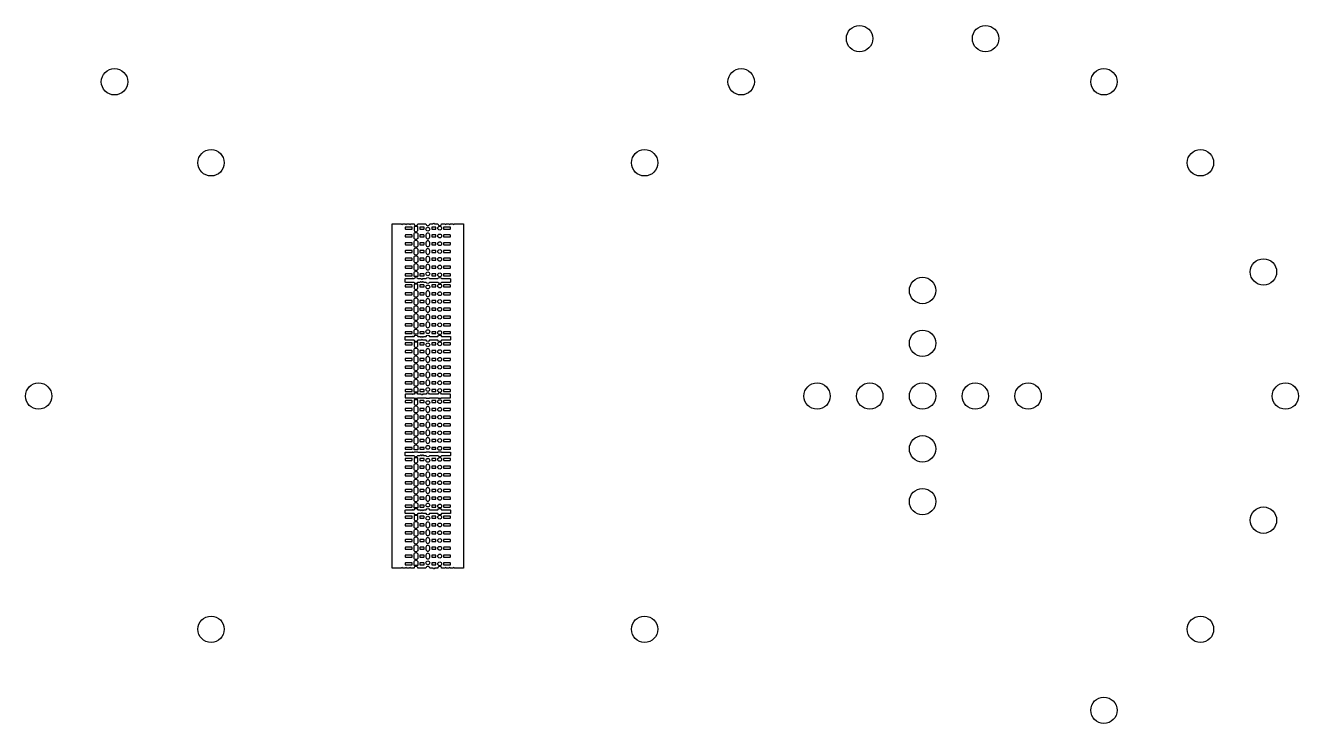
# Model space of a CAD drawing. Header units: millimetres. Extents: x -47.5 to 47.5, y -38.1 to 38.1.
# Drawn here: x 25.45 to 35.1, y 12.23 to 17.52 of the extents above; entities that cross this region are included whole.
import ezdxf

# ---------------------------------------------------------------- set-up
doc = ezdxf.new("R2010")
doc.units = ezdxf.units.MM
doc.header["$MEASUREMENT"] = 0
doc.layers.add('L1', color=7, linetype='Continuous')

msp = doc.modelspace()

# ---------------------------------------------------------------- linework, layer by layer
at = {"layer": 'L1'}
for points in [[(28.23, 16.018), (28.28, 16.018), (28.3, 16.018, 1), (28.31, 16.018), (28.33, 16.018, 1), (28.34, 16.018), (28.36, 16.018, 1), (28.37, 16.018), (28.396, 16.018, 1), (28.424, 16.018), (28.486, 16.018, 1), (28.514, 16.018), (28.54, 16.018, -1), (28.55, 16.018), (28.576, 16.018, 1), (28.604, 16.018), (28.63, 16.018, 1), (28.64, 16.018), (28.66, 16.018, 1), (28.67, 16.018), (28.69, 16.018, 1), (28.7, 16.018), (28.72, 16.018), (28.77, 16.018), (28.77, 13.408), (28.72, 13.408), (28.7, 13.408, 1), (28.69, 13.408), (28.67, 13.408, 1), (28.66, 13.408), (28.64, 13.408, 1), (28.63, 13.408), (28.6045, 13.408, 1), (28.5755, 13.408), (28.5508, 13.408, -1), (28.5408, 13.408), (28.5145, 13.408, 1), (28.4855, 13.408), (28.4245, 13.408, 1), (28.3955, 13.408), (28.37, 13.408, 1), (28.36, 13.408), (28.34, 13.408, 1), (28.33, 13.408), (28.31, 13.408, 1), (28.3, 13.408), (28.28, 13.408), (28.23, 13.408)], [(28.3791, 15.9928), (28.3311, 15.9928, 0.414214), (28.3291, 15.9908), (28.3291, 15.9798, 0.414214), (28.3311, 15.9778), (28.3791, 15.9778, 0.414214), (28.3811, 15.9798), (28.3811, 15.9908, 0.414214)], [(28.3791, 15.9338), (28.3311, 15.9338, 0.414214), (28.3291, 15.9318), (28.3291, 15.9208, 0.414214), (28.3311, 15.9188), (28.3791, 15.9188, 0.414214), (28.3811, 15.9208), (28.3811, 15.9318, 0.414214)], [(28.3955, 15.9728, 1), (28.4245, 15.9728), (28.4245, 15.9978), (28.3955, 15.9978)], [(28.3955, 15.9138), (28.3955, 15.9388, -1), (28.4245, 15.9388), (28.4245, 15.9138, -1)], [(28.4691, 15.9928), (28.4411, 15.9928, 0.414214), (28.4391, 15.9908), (28.4391, 15.9798, 0.414214), (28.4411, 15.9778), (28.4691, 15.9778, 0.414214), (28.4711, 15.9798), (28.4711, 15.9908, 0.414214)], [(28.4691, 15.9338), (28.4411, 15.9338, 0.414214), (28.4391, 15.9318), (28.4391, 15.9208, 0.414214), (28.4411, 15.9188), (28.4691, 15.9188, 0.414214), (28.4711, 15.9208), (28.4711, 15.9318, 0.414214)], [(28.5145, 15.9338, 1), (28.4855, 15.9338), (28.4855, 15.9188, 1), (28.5145, 15.9188)], [(28.5591, 15.9928), (28.5311, 15.9928, 0.414214), (28.5291, 15.9908), (28.5291, 15.9798, 0.414214), (28.5311, 15.9778), (28.5591, 15.9778, 0.414214), (28.5611, 15.9798), (28.5611, 15.9908, 0.414214)], [(28.5591, 15.9338), (28.5311, 15.9338, 0.414214), (28.5291, 15.9318), (28.5291, 15.9208, 0.414214), (28.5311, 15.9188), (28.5591, 15.9188, 0.414214), (28.5611, 15.9208), (28.5611, 15.9318, 0.414214)], [(28.6691, 15.9928), (28.6211, 15.9928, 0.414214), (28.6191, 15.9908), (28.6191, 15.9798, 0.414214), (28.6211, 15.9778), (28.6691, 15.9778, 0.414214), (28.6711, 15.9798), (28.6711, 15.9908, 0.414214)], [(28.6691, 15.9338), (28.6211, 15.9338, 0.414214), (28.6191, 15.9318), (28.6191, 15.9208, 0.414214), (28.6211, 15.9188), (28.6691, 15.9188, 0.414214), (28.6711, 15.9208), (28.6711, 15.9318, 0.414214)], [(28.3791, 15.8748), (28.3311, 15.8748, 0.414214), (28.3291, 15.8728), (28.3291, 15.8618, 0.414214), (28.3311, 15.8598), (28.3791, 15.8598, 0.414214), (28.3811, 15.8618), (28.3811, 15.8728, 0.414214)], [(28.3955, 15.8548), (28.3955, 15.8798, -1), (28.4245, 15.8798), (28.4245, 15.8548, -1)], [(28.3955, 15.7958), (28.3955, 15.8208, -1), (28.4245, 15.8208), (28.4245, 15.7958, -1)], [(28.4691, 15.8748), (28.4411, 15.8748, 0.414214), (28.4391, 15.8728), (28.4391, 15.8618, 0.414214), (28.4411, 15.8598), (28.4691, 15.8598, 0.414214), (28.4711, 15.8618), (28.4711, 15.8728, 0.414214)], [(28.5145, 15.8748, 1), (28.4855, 15.8748), (28.4855, 15.8598, 1), (28.5145, 15.8598)], [(28.5145, 15.8158, 1), (28.4855, 15.8158), (28.4855, 15.8008, 1), (28.5145, 15.8008)], [(28.5591, 15.8748), (28.5311, 15.8748, 0.414214), (28.5291, 15.8728), (28.5291, 15.8618, 0.414214), (28.5311, 15.8598), (28.5591, 15.8598, 0.414214), (28.5611, 15.8618), (28.5611, 15.8728, 0.414214)], [(28.6691, 15.8748), (28.6211, 15.8748, 0.414214), (28.6191, 15.8728), (28.6191, 15.8618, 0.414214), (28.6211, 15.8598), (28.6691, 15.8598, 0.414214), (28.6711, 15.8618), (28.6711, 15.8728, 0.414214)], [(28.3791, 15.8158), (28.3311, 15.8158, 0.414214), (28.3291, 15.8138), (28.3291, 15.8028, 0.414214), (28.3311, 15.8008), (28.3791, 15.8008, 0.414214), (28.3811, 15.8028), (28.3811, 15.8138, 0.414214)], [(28.3791, 15.7568), (28.3311, 15.7568, 0.414214), (28.3291, 15.7548), (28.3291, 15.7438, 0.414214), (28.3311, 15.7418), (28.3791, 15.7418, 0.414214), (28.3811, 15.7438), (28.3811, 15.7548, 0.414214)], [(28.3955, 15.7368), (28.3955, 15.7618, -1), (28.4245, 15.7618), (28.4245, 15.7368, -1)], [(28.4691, 15.8158), (28.4411, 15.8158, 0.414214), (28.4391, 15.8138), (28.4391, 15.8028, 0.414214), (28.4411, 15.8008), (28.4691, 15.8008, 0.414214), (28.4711, 15.8028), (28.4711, 15.8138, 0.414214)], [(28.4691, 15.7568), (28.4411, 15.7568, 0.414214), (28.4391, 15.7548), (28.4391, 15.7438, 0.414214), (28.4411, 15.7418), (28.4691, 15.7418, 0.414214), (28.4711, 15.7438), (28.4711, 15.7548, 0.414214)], [(28.5145, 15.7568, 1), (28.4855, 15.7568), (28.4855, 15.7418, 1), (28.5145, 15.7418)], [(28.5591, 15.8158), (28.5311, 15.8158, 0.414214), (28.5291, 15.8138), (28.5291, 15.8028, 0.414214), (28.5311, 15.8008), (28.5591, 15.8008, 0.414214), (28.5611, 15.8028), (28.5611, 15.8138, 0.414214)], [(28.5591, 15.7568), (28.5311, 15.7568, 0.414214), (28.5291, 15.7548), (28.5291, 15.7438, 0.414214), (28.5311, 15.7418), (28.5591, 15.7418, 0.414214), (28.5611, 15.7438), (28.5611, 15.7548, 0.414214)], [(28.6691, 15.8158), (28.6211, 15.8158, 0.414214), (28.6191, 15.8138), (28.6191, 15.8028, 0.414214), (28.6211, 15.8008), (28.6691, 15.8008, 0.414214), (28.6711, 15.8028), (28.6711, 15.8138, 0.414214)], [(28.6691, 15.7568), (28.6211, 15.7568, 0.414214), (28.6191, 15.7548), (28.6191, 15.7438, 0.414214), (28.6211, 15.7418), (28.6691, 15.7418, 0.414214), (28.6711, 15.7438), (28.6711, 15.7548, 0.414214)], [(28.3791, 15.6978), (28.3311, 15.6978, 0.414214), (28.3291, 15.6958), (28.3291, 15.6848, 0.414214), (28.3311, 15.6828), (28.3791, 15.6828, 0.414214), (28.3811, 15.6848), (28.3811, 15.6958, 0.414214)], [(28.3791, 15.6388), (28.3311, 15.6388, 0.414214), (28.3291, 15.6368), (28.3291, 15.6258, 0.414214), (28.3311, 15.6238), (28.3791, 15.6238, 0.414214), (28.3811, 15.6258), (28.3811, 15.6368, 0.414214)], [(28.3955, 15.6778), (28.3955, 15.7028, -1), (28.4245, 15.7028), (28.4245, 15.6778, -1)], [(28.3955, 15.6438, -1), (28.4245, 15.6438), (28.4245, 15.6188), (28.3955, 15.6188)], [(28.4691, 15.6978), (28.4411, 15.6978, 0.414214), (28.4391, 15.6958), (28.4391, 15.6848, 0.414214), (28.4411, 15.6828), (28.4691, 15.6828, 0.414214), (28.4711, 15.6848), (28.4711, 15.6958, 0.414214)], [(28.4691, 15.6388), (28.4411, 15.6388, 0.414214), (28.4391, 15.6368), (28.4391, 15.6258, 0.414214), (28.4411, 15.6238), (28.4691, 15.6238, 0.414214), (28.4711, 15.6258), (28.4711, 15.6368, 0.414214)], [(28.5145, 15.6978, 1), (28.4855, 15.6978), (28.4855, 15.6828, 1), (28.5145, 15.6828)], [(28.5591, 15.6978), (28.5311, 15.6978, 0.414214), (28.5291, 15.6958), (28.5291, 15.6848, 0.414214), (28.5311, 15.6828), (28.5591, 15.6828, 0.414214), (28.5611, 15.6848), (28.5611, 15.6958, 0.414214)], [(28.5591, 15.6388), (28.5311, 15.6388, 0.414214), (28.5291, 15.6368), (28.5291, 15.6258, 0.414214), (28.5311, 15.6238), (28.5591, 15.6238, 0.414214), (28.5611, 15.6258), (28.5611, 15.6368, 0.414214)], [(28.6691, 15.6978), (28.6211, 15.6978, 0.414214), (28.6191, 15.6958), (28.6191, 15.6848, 0.414214), (28.6211, 15.6828), (28.6691, 15.6828, 0.414214), (28.6711, 15.6848), (28.6711, 15.6958, 0.414214)], [(28.6691, 15.6388), (28.6211, 15.6388, 0.414214), (28.6191, 15.6368), (28.6191, 15.6258, 0.414214), (28.6211, 15.6238), (28.6691, 15.6238, 0.414214), (28.6711, 15.6258), (28.6711, 15.6368, 0.414214)], [(28.4229, 15.5747, -0.669523), (28.397, 15.5747), (28.3309, 15.5747, -0.414214), (28.3289, 15.5767), (28.3289, 15.6007, -0.414214), (28.3309, 15.6027), (28.3963, 15.6027, -0.71624), (28.4237, 15.6027), (28.4386, 15.6027), (28.45, 15.6027, 1), (28.46, 15.6027), (28.4863, 15.6027, -0.71624), (28.5137, 15.6027), (28.5763, 15.6027, -0.71624), (28.6037, 15.6027), (28.6688, 15.6027, -0.414214), (28.6708, 15.6007), (28.6708, 15.5767, -0.414214), (28.6688, 15.5747), (28.6029, 15.5747, -0.669565), (28.577, 15.5747), (28.5129, 15.5747, -0.669565), (28.487, 15.5747), (28.4669, 15.5747, 1), (28.4569, 15.5747), (28.4519, 15.5747, 1), (28.4419, 15.5747), (28.4229, 15.5747)], [(28.3791, 15.5548), (28.3311, 15.5548, 0.414214), (28.3291, 15.5528), (28.3291, 15.5418, 0.414214), (28.3311, 15.5398), (28.3791, 15.5398, 0.414214), (28.3811, 15.5418), (28.3811, 15.5528, 0.414214)], [(28.3955, 15.5348, 1), (28.4245, 15.5348), (28.4245, 15.5598), (28.3955, 15.5598)], [(28.4691, 15.5548), (28.4411, 15.5548, 0.414214), (28.4391, 15.5528), (28.4391, 15.5418, 0.414214), (28.4411, 15.5398), (28.4691, 15.5398, 0.414214), (28.4711, 15.5418), (28.4711, 15.5528, 0.414214)], [(28.5591, 15.5548), (28.5311, 15.5548, 0.414214), (28.5291, 15.5528), (28.5291, 15.5418, 0.414214), (28.5311, 15.5398), (28.5591, 15.5398, 0.414214), (28.5611, 15.5418), (28.5611, 15.5528, 0.414214)], [(28.6691, 15.5548), (28.6211, 15.5548, 0.414214), (28.6191, 15.5528), (28.6191, 15.5418, 0.414214), (28.6211, 15.5398), (28.6691, 15.5398, 0.414214), (28.6711, 15.5418), (28.6711, 15.5528, 0.414214)], [(28.3791, 15.4958), (28.3311, 15.4958, 0.414214), (28.3291, 15.4938), (28.3291, 15.4828, 0.414214), (28.3311, 15.4808), (28.3791, 15.4808, 0.414214), (28.3811, 15.4828), (28.3811, 15.4938, 0.414214)], [(28.3955, 15.4758), (28.3955, 15.5008, -1), (28.4245, 15.5008), (28.4245, 15.4758, -1)], [(28.3955, 15.4168), (28.3955, 15.4418, -1), (28.4245, 15.4418), (28.4245, 15.4168, -1)], [(28.4691, 15.4958), (28.4411, 15.4958, 0.414214), (28.4391, 15.4938), (28.4391, 15.4828, 0.414214), (28.4411, 15.4808), (28.4691, 15.4808, 0.414214), (28.4711, 15.4828), (28.4711, 15.4938, 0.414214)], [(28.5145, 15.4958, 1), (28.4855, 15.4958), (28.4855, 15.4808, 1), (28.5145, 15.4808)], [(28.5145, 15.4368, 1), (28.4855, 15.4368), (28.4855, 15.4218, 1), (28.5145, 15.4218)], [(28.5591, 15.4958), (28.5311, 15.4958, 0.414214), (28.5291, 15.4938), (28.5291, 15.4828, 0.414214), (28.5311, 15.4808), (28.5591, 15.4808, 0.414214), (28.5611, 15.4828), (28.5611, 15.4938, 0.414214)], [(28.6691, 15.4958), (28.6211, 15.4958, 0.414214), (28.6191, 15.4938), (28.6191, 15.4828, 0.414214), (28.6211, 15.4808), (28.6691, 15.4808, 0.414214), (28.6711, 15.4828), (28.6711, 15.4938, 0.414214)], [(28.3791, 15.4368), (28.3311, 15.4368, 0.414214), (28.3291, 15.4348), (28.3291, 15.4238, 0.414214), (28.3311, 15.4218), (28.3791, 15.4218, 0.414214), (28.3811, 15.4238), (28.3811, 15.4348, 0.414214)], [(28.3791, 15.3778), (28.3311, 15.3778, 0.414214), (28.3291, 15.3758), (28.3291, 15.3648, 0.414214), (28.3311, 15.3628), (28.3791, 15.3628, 0.414214), (28.3811, 15.3648), (28.3811, 15.3758, 0.414214)], [(28.3955, 15.3578), (28.3955, 15.3828, -1), (28.4245, 15.3828), (28.4245, 15.3578, -1)], [(28.4691, 15.4368), (28.4411, 15.4368, 0.414214), (28.4391, 15.4348), (28.4391, 15.4238, 0.414214), (28.4411, 15.4218), (28.4691, 15.4218, 0.414214), (28.4711, 15.4238), (28.4711, 15.4348, 0.414214)], [(28.4691, 15.3778), (28.4411, 15.3778, 0.414214), (28.4391, 15.3758), (28.4391, 15.3648, 0.414214), (28.4411, 15.3628), (28.4691, 15.3628, 0.414214), (28.4711, 15.3648), (28.4711, 15.3758, 0.414214)], [(28.5145, 15.3778, 1), (28.4855, 15.3778), (28.4855, 15.3628, 1), (28.5145, 15.3628)], [(28.5591, 15.4368), (28.5311, 15.4368, 0.414214), (28.5291, 15.4348), (28.5291, 15.4238, 0.414214), (28.5311, 15.4218), (28.5591, 15.4218, 0.414214), (28.5611, 15.4238), (28.5611, 15.4348, 0.414214)], [(28.5591, 15.3778), (28.5311, 15.3778, 0.414214), (28.5291, 15.3758), (28.5291, 15.3648, 0.414214), (28.5311, 15.3628), (28.5591, 15.3628, 0.414214), (28.5611, 15.3648), (28.5611, 15.3758, 0.414214)], [(28.6691, 15.4368), (28.6211, 15.4368, 0.414214), (28.6191, 15.4348), (28.6191, 15.4238, 0.414214), (28.6211, 15.4218), (28.6691, 15.4218, 0.414214), (28.6711, 15.4238), (28.6711, 15.4348, 0.414214)], [(28.6691, 15.3778), (28.6211, 15.3778, 0.414214), (28.6191, 15.3758), (28.6191, 15.3648, 0.414214), (28.6211, 15.3628), (28.6691, 15.3628, 0.414214), (28.6711, 15.3648), (28.6711, 15.3758, 0.414214)], [(28.3791, 15.3188), (28.3311, 15.3188, 0.414214), (28.3291, 15.3168), (28.3291, 15.3058, 0.414214), (28.3311, 15.3038), (28.3791, 15.3038, 0.414214), (28.3811, 15.3058), (28.3811, 15.3168, 0.414214)], [(28.3791, 15.2598), (28.3311, 15.2598, 0.414214), (28.3291, 15.2578), (28.3291, 15.2468, 0.414214), (28.3311, 15.2448), (28.3791, 15.2448, 0.414214), (28.3811, 15.2468), (28.3811, 15.2578, 0.414214)], [(28.3955, 15.2988), (28.3955, 15.3238, -1), (28.4245, 15.3238), (28.4245, 15.2988, -1)], [(28.3955, 15.2398), (28.3955, 15.2648, -1), (28.4245, 15.2648), (28.4245, 15.2398, -1)], [(28.4691, 15.3188), (28.4411, 15.3188, 0.414214), (28.4391, 15.3168), (28.4391, 15.3058, 0.414214), (28.4411, 15.3038), (28.4691, 15.3038, 0.414214), (28.4711, 15.3058), (28.4711, 15.3168, 0.414214)], [(28.4691, 15.2598), (28.4411, 15.2598, 0.414214), (28.4391, 15.2578), (28.4391, 15.2468, 0.414214), (28.4411, 15.2448), (28.4691, 15.2448, 0.414214), (28.4711, 15.2468), (28.4711, 15.2578, 0.414214)], [(28.5145, 15.3188, 1), (28.4855, 15.3188), (28.4855, 15.3038, 1), (28.5145, 15.3038)], [(28.5145, 15.2598, 1), (28.4855, 15.2598), (28.4855, 15.2448, 1), (28.5145, 15.2448)], [(28.5591, 15.3188), (28.5311, 15.3188, 0.414214), (28.5291, 15.3168), (28.5291, 15.3058, 0.414214), (28.5311, 15.3038), (28.5591, 15.3038, 0.414214), (28.5611, 15.3058), (28.5611, 15.3168, 0.414214)], [(28.5591, 15.2598), (28.5311, 15.2598, 0.414214), (28.5291, 15.2578), (28.5291, 15.2468, 0.414214), (28.5311, 15.2448), (28.5591, 15.2448, 0.414214), (28.5611, 15.2468), (28.5611, 15.2578, 0.414214)], [(28.6691, 15.3188), (28.6211, 15.3188, 0.414214), (28.6191, 15.3168), (28.6191, 15.3058, 0.414214), (28.6211, 15.3038), (28.6691, 15.3038, 0.414214), (28.6711, 15.3058), (28.6711, 15.3168, 0.414214)], [(28.6691, 15.2598), (28.6211, 15.2598, 0.414214), (28.6191, 15.2578), (28.6191, 15.2468, 0.414214), (28.6211, 15.2448), (28.6691, 15.2448, 0.414214), (28.6711, 15.2468), (28.6711, 15.2578, 0.414214)], [(28.4232, 15.1647), (28.4429, 15.1647, 1), (28.4529, 15.1647), (28.4579, 15.1647, 1), (28.4679, 15.1647), (28.4868, 15.1647, -0.707076), (28.5132, 15.1647), (28.5768, 15.1647, -0.707076), (28.6032, 15.1647), (28.669, 15.1647, -0.414214), (28.671, 15.1627), (28.671, 15.1387, -0.414214), (28.669, 15.1367), (28.6035, 15.1367, -0.679871), (28.5765, 15.1367), (28.5135, 15.1367, -0.679871), (28.4865, 15.1367), (28.46, 15.1367, 1), (28.45, 15.1367), (28.4235, 15.1367, -0.679871), (28.3965, 15.1367), (28.331, 15.1367, -0.414214), (28.329, 15.1387), (28.329, 15.1627, -0.414214), (28.331, 15.1647), (28.3968, 15.1647, -0.707076)], [(28.3791, 15.2008), (28.3311, 15.2008, 0.414214), (28.3291, 15.1988), (28.3291, 15.1878, 0.414214), (28.3311, 15.1858), (28.3791, 15.1858, 0.414214), (28.3811, 15.1878), (28.3811, 15.1988, 0.414214)], [(28.3955, 15.2058, -1), (28.4245, 15.2058), (28.4245, 15.1808), (28.3955, 15.1808)], [(28.4691, 15.2008), (28.4411, 15.2008, 0.414214), (28.4391, 15.1988), (28.4391, 15.1878, 0.414214), (28.4411, 15.1858), (28.4691, 15.1858, 0.414214), (28.4711, 15.1878), (28.4711, 15.1988, 0.414214)], [(28.5591, 15.2008), (28.5311, 15.2008, 0.414214), (28.5291, 15.1988), (28.5291, 15.1878, 0.414214), (28.5311, 15.1858), (28.5591, 15.1858, 0.414214), (28.5611, 15.1878), (28.5611, 15.1988, 0.414214)], [(28.6691, 15.2008), (28.6211, 15.2008, 0.414214), (28.6191, 15.1988), (28.6191, 15.1878, 0.414214), (28.6211, 15.1858), (28.6691, 15.1858, 0.414214), (28.6711, 15.1878), (28.6711, 15.1988, 0.414214)], [(28.3791, 15.1163), (28.3311, 15.1163, 0.414214), (28.3291, 15.1143), (28.3291, 15.1033, 0.414214), (28.3311, 15.1013), (28.3791, 15.1013, 0.414214), (28.3811, 15.1033), (28.3811, 15.1143, 0.414214)], [(28.3791, 15.0573), (28.3311, 15.0573, 0.414214), (28.3291, 15.0553), (28.3291, 15.0443, 0.414214), (28.3311, 15.0423), (28.3791, 15.0423, 0.414214), (28.3811, 15.0443), (28.3811, 15.0553, 0.414214)], [(28.3955, 15.0963, 1), (28.4245, 15.0963), (28.4245, 15.1213), (28.3955, 15.1213)], [(28.3955, 15.0373), (28.3955, 15.0623, -1), (28.4245, 15.0623), (28.4245, 15.0373, -1)], [(28.4691, 15.1163), (28.4411, 15.1163, 0.414214), (28.4391, 15.1143), (28.4391, 15.1033, 0.414214), (28.4411, 15.1013), (28.4691, 15.1013, 0.414214), (28.4711, 15.1033), (28.4711, 15.1143, 0.414214)], [(28.4691, 15.0573), (28.4411, 15.0573, 0.414214), (28.4391, 15.0553), (28.4391, 15.0443, 0.414214), (28.4411, 15.0423), (28.4691, 15.0423, 0.414214), (28.4711, 15.0443), (28.4711, 15.0553, 0.414214)], [(28.5145, 15.0573, 1), (28.4855, 15.0573), (28.4855, 15.0423, 1), (28.5145, 15.0423)], [(28.5591, 15.1163), (28.5311, 15.1163, 0.414214), (28.5291, 15.1143), (28.5291, 15.1033, 0.414214), (28.5311, 15.1013), (28.5591, 15.1013, 0.414214), (28.5611, 15.1033), (28.5611, 15.1143, 0.414214)], [(28.5591, 15.0573), (28.5311, 15.0573, 0.414214), (28.5291, 15.0553), (28.5291, 15.0443, 0.414214), (28.5311, 15.0423), (28.5591, 15.0423, 0.414214), (28.5611, 15.0443), (28.5611, 15.0553, 0.414214)], [(28.6691, 15.1163), (28.6211, 15.1163, 0.414214), (28.6191, 15.1143), (28.6191, 15.1033, 0.414214), (28.6211, 15.1013), (28.6691, 15.1013, 0.414214), (28.6711, 15.1033), (28.6711, 15.1143, 0.414214)], [(28.6691, 15.0573), (28.6211, 15.0573, 0.414214), (28.6191, 15.0553), (28.6191, 15.0443, 0.414214), (28.6211, 15.0423), (28.6691, 15.0423, 0.414214), (28.6711, 15.0443), (28.6711, 15.0553, 0.414214)], [(28.3791, 14.9983), (28.3311, 14.9983, 0.414214), (28.3291, 14.9963), (28.3291, 14.9853, 0.414214), (28.3311, 14.9833), (28.3791, 14.9833, 0.414214), (28.3811, 14.9853), (28.3811, 14.9963, 0.414214)], [(28.3955, 14.9783), (28.3955, 15.0033, -1), (28.4245, 15.0033), (28.4245, 14.9783, -1)], [(28.3955, 14.9193), (28.3955, 14.9443, -1), (28.4245, 14.9443), (28.4245, 14.9193, -1)], [(28.4691, 14.9983), (28.4411, 14.9983, 0.414214), (28.4391, 14.9963), (28.4391, 14.9853, 0.414214), (28.4411, 14.9833), (28.4691, 14.9833, 0.414214), (28.4711, 14.9853), (28.4711, 14.9963, 0.414214)], [(28.5145, 14.9983, 1), (28.4855, 14.9983), (28.4855, 14.9833, 1), (28.5145, 14.9833)], [(28.5591, 14.9983), (28.5311, 14.9983, 0.414214), (28.5291, 14.9963), (28.5291, 14.9853, 0.414214), (28.5311, 14.9833), (28.5591, 14.9833, 0.414214), (28.5611, 14.9853), (28.5611, 14.9963, 0.414214)], [(28.6691, 14.9983), (28.6211, 14.9983, 0.414214), (28.6191, 14.9963), (28.6191, 14.9853, 0.414214), (28.6211, 14.9833), (28.6691, 14.9833, 0.414214), (28.6711, 14.9853), (28.6711, 14.9963, 0.414214)], [(28.3791, 14.9393), (28.3311, 14.9393, 0.414214), (28.3291, 14.9373), (28.3291, 14.9263, 0.414214), (28.3311, 14.9243), (28.3791, 14.9243, 0.414214), (28.3811, 14.9263), (28.3811, 14.9373, 0.414214)], [(28.3791, 14.8803), (28.3311, 14.8803, 0.414214), (28.3291, 14.8783), (28.3291, 14.8673, 0.414214), (28.3311, 14.8653), (28.3791, 14.8653, 0.414214), (28.3811, 14.8673), (28.3811, 14.8783, 0.414214)], [(28.3955, 14.8603), (28.3955, 14.8853, -1), (28.4245, 14.8853), (28.4245, 14.8603, -1)], [(28.4691, 14.9393), (28.4411, 14.9393, 0.414214), (28.4391, 14.9373), (28.4391, 14.9263, 0.414214), (28.4411, 14.9243), (28.4691, 14.9243, 0.414214), (28.4711, 14.9263), (28.4711, 14.9373, 0.414214)], [(28.4691, 14.8803), (28.4411, 14.8803, 0.414214), (28.4391, 14.8783), (28.4391, 14.8673, 0.414214), (28.4411, 14.8653), (28.4691, 14.8653, 0.414214), (28.4711, 14.8673), (28.4711, 14.8783, 0.414214)], [(28.5145, 14.9393, 1), (28.4855, 14.9393), (28.4855, 14.9243, 1), (28.5145, 14.9243)], [(28.5145, 14.8803, 1), (28.4855, 14.8803), (28.4855, 14.8653, 1), (28.5145, 14.8653)], [(28.5591, 14.9393), (28.5311, 14.9393, 0.414214), (28.5291, 14.9373), (28.5291, 14.9263, 0.414214), (28.5311, 14.9243), (28.5591, 14.9243, 0.414214), (28.5611, 14.9263), (28.5611, 14.9373, 0.414214)], [(28.5591, 14.8803), (28.5311, 14.8803, 0.414214), (28.5291, 14.8783), (28.5291, 14.8673, 0.414214), (28.5311, 14.8653), (28.5591, 14.8653, 0.414214), (28.5611, 14.8673), (28.5611, 14.8783, 0.414214)], [(28.6691, 14.9393), (28.6211, 14.9393, 0.414214), (28.6191, 14.9373), (28.6191, 14.9263, 0.414214), (28.6211, 14.9243), (28.6691, 14.9243, 0.414214), (28.6711, 14.9263), (28.6711, 14.9373, 0.414214)], [(28.6691, 14.8803), (28.6211, 14.8803, 0.414214), (28.6191, 14.8783), (28.6191, 14.8673, 0.414214), (28.6211, 14.8653), (28.6691, 14.8653, 0.414214), (28.6711, 14.8673), (28.6711, 14.8783, 0.414214)], [(28.3791, 14.8213), (28.3311, 14.8213, 0.414214), (28.3291, 14.8193), (28.3291, 14.8083, 0.414214), (28.3311, 14.8063), (28.3791, 14.8063, 0.414214), (28.3811, 14.8083), (28.3811, 14.8193, 0.414214)], [(28.3955, 14.8013), (28.3955, 14.8263, -1), (28.4245, 14.8263), (28.4245, 14.8013, -1)], [(28.3955, 14.7673, -1), (28.4245, 14.7673), (28.4245, 14.7423), (28.3955, 14.7423)], [(28.4691, 14.8213), (28.4411, 14.8213, 0.414214), (28.4391, 14.8193), (28.4391, 14.8083, 0.414214), (28.4411, 14.8063), (28.4691, 14.8063, 0.414214), (28.4711, 14.8083), (28.4711, 14.8193, 0.414214)], [(28.5145, 14.8213, 1), (28.4855, 14.8213), (28.4855, 14.8063, 1), (28.5145, 14.8063)], [(28.5591, 14.8213), (28.5311, 14.8213, 0.414214), (28.5291, 14.8193), (28.5291, 14.8083, 0.414214), (28.5311, 14.8063), (28.5591, 14.8063, 0.414214), (28.5611, 14.8083), (28.5611, 14.8193, 0.414214)], [(28.6691, 14.8213), (28.6211, 14.8213, 0.414214), (28.6191, 14.8193), (28.6191, 14.8083, 0.414214), (28.6211, 14.8063), (28.6691, 14.8063, 0.414214), (28.6711, 14.8083), (28.6711, 14.8193, 0.414214)], [(28.3791, 14.7623), (28.3311, 14.7623, 0.414214), (28.3291, 14.7603), (28.3291, 14.7493, 0.414214), (28.3311, 14.7473), (28.3791, 14.7473, 0.414214), (28.3811, 14.7493), (28.3811, 14.7603, 0.414214)], [(28.6709, 14.7247, 0.414214), (28.6689, 14.7267), (28.6037, 14.7267, 0.71624), (28.5763, 14.7267), (28.5137, 14.7267, 0.71624), (28.4863, 14.7267), (28.46, 14.7267, -1), (28.45, 14.7267), (28.4237, 14.7267, 0.71624), (28.3963, 14.7267), (28.3311, 14.7267, 0.414214), (28.3291, 14.7247), (28.3291, 14.7007, 0.414214), (28.3311, 14.6987), (28.397, 14.6987, 0.052351), (28.3984, 14.6961), (28.4215, 14.6961, 0.052351), (28.4229, 14.6987), (28.487, 14.6987, 0.052351), (28.4884, 14.6961), (28.5115, 14.6961, 0.052351), (28.5129, 14.6987), (28.577, 14.6987, 0.052351), (28.5784, 14.6961), (28.6015, 14.6961, 0.052351), (28.6029, 14.6987), (28.6689, 14.6987, 0.414214), (28.6709, 14.7007)], [(28.3791, 14.6783), (28.3311, 14.6783, 0.414214), (28.3291, 14.6763), (28.3291, 14.6653, 0.414214), (28.3311, 14.6633), (28.3791, 14.6633, 0.414214), (28.3811, 14.6653), (28.3811, 14.6763, 0.414214)], [(28.3955, 14.6583, 1), (28.4245, 14.6583), (28.4245, 14.6833), (28.3955, 14.6833)], [(28.4691, 14.7623), (28.4411, 14.7623, 0.414214), (28.4391, 14.7603), (28.4391, 14.7493, 0.414214), (28.4411, 14.7473), (28.4691, 14.7473, 0.414214), (28.4711, 14.7493), (28.4711, 14.7603, 0.414214)], [(28.4691, 14.6783), (28.4411, 14.6783, 0.414214), (28.4391, 14.6763), (28.4391, 14.6653, 0.414214), (28.4411, 14.6633), (28.4691, 14.6633, 0.414214), (28.4711, 14.6653), (28.4711, 14.6763, 0.414214)], [(28.5591, 14.7623), (28.5311, 14.7623, 0.414214), (28.5291, 14.7603), (28.5291, 14.7493, 0.414214), (28.5311, 14.7473), (28.5591, 14.7473, 0.414214), (28.5611, 14.7493), (28.5611, 14.7603, 0.414214)], [(28.5591, 14.6783), (28.5311, 14.6783, 0.414214), (28.5291, 14.6763), (28.5291, 14.6653, 0.414214), (28.5311, 14.6633), (28.5591, 14.6633, 0.414214), (28.5611, 14.6653), (28.5611, 14.6763, 0.414214)], [(28.6691, 14.7623), (28.6211, 14.7623, 0.414214), (28.6191, 14.7603), (28.6191, 14.7493, 0.414214), (28.6211, 14.7473), (28.6691, 14.7473, 0.414214), (28.6711, 14.7493), (28.6711, 14.7603, 0.414214)], [(28.6691, 14.6783), (28.6211, 14.6783, 0.414214), (28.6191, 14.6763), (28.6191, 14.6653, 0.414214), (28.6211, 14.6633), (28.6691, 14.6633, 0.414214), (28.6711, 14.6653), (28.6711, 14.6763, 0.414214)], [(28.3791, 14.6193), (28.3311, 14.6193, 0.414214), (28.3291, 14.6173), (28.3291, 14.6063, 0.414214), (28.3311, 14.6043), (28.3791, 14.6043, 0.414214), (28.3811, 14.6063), (28.3811, 14.6173, 0.414214)], [(28.3955, 14.5993), (28.3955, 14.6243, -1), (28.4245, 14.6243), (28.4245, 14.5993, -1)], [(28.3955, 14.5403), (28.3955, 14.5653, -1), (28.4245, 14.5653), (28.4245, 14.5403, -1)], [(28.4691, 14.6193), (28.4411, 14.6193, 0.414214), (28.4391, 14.6173), (28.4391, 14.6063, 0.414214), (28.4411, 14.6043), (28.4691, 14.6043, 0.414214), (28.4711, 14.6063), (28.4711, 14.6173, 0.414214)], [(28.5145, 14.6193, 1), (28.4855, 14.6193), (28.4855, 14.6043, 1), (28.5145, 14.6043)], [(28.5145, 14.5603, 1), (28.4855, 14.5603), (28.4855, 14.5453, 1), (28.5145, 14.5453)], [(28.5591, 14.6193), (28.5311, 14.6193, 0.414214), (28.5291, 14.6173), (28.5291, 14.6063, 0.414214), (28.5311, 14.6043), (28.5591, 14.6043, 0.414214), (28.5611, 14.6063), (28.5611, 14.6173, 0.414214)], [(28.6691, 14.6193), (28.6211, 14.6193, 0.414214), (28.6191, 14.6173), (28.6191, 14.6063, 0.414214), (28.6211, 14.6043), (28.6691, 14.6043, 0.414214), (28.6711, 14.6063), (28.6711, 14.6173, 0.414214)], [(28.3791, 14.5603), (28.3311, 14.5603, 0.414214), (28.3291, 14.5583), (28.3291, 14.5473, 0.414214), (28.3311, 14.5453), (28.3791, 14.5453, 0.414214), (28.3811, 14.5473), (28.3811, 14.5583, 0.414214)], [(28.3791, 14.5013), (28.3311, 14.5013, 0.414214), (28.3291, 14.4993), (28.3291, 14.4883, 0.414214), (28.3311, 14.4863), (28.3791, 14.4863, 0.414214), (28.3811, 14.4883), (28.3811, 14.4993, 0.414214)], [(28.3955, 14.4813), (28.3955, 14.5063, -1), (28.4245, 14.5063), (28.4245, 14.4813, -1)], [(28.4691, 14.5603), (28.4411, 14.5603, 0.414214), (28.4391, 14.5583), (28.4391, 14.5473, 0.414214), (28.4411, 14.5453), (28.4691, 14.5453, 0.414214), (28.4711, 14.5473), (28.4711, 14.5583, 0.414214)], [(28.4691, 14.5013), (28.4411, 14.5013, 0.414214), (28.4391, 14.4993), (28.4391, 14.4883, 0.414214), (28.4411, 14.4863), (28.4691, 14.4863, 0.414214), (28.4711, 14.4883), (28.4711, 14.4993, 0.414214)], [(28.5145, 14.5013, 1), (28.4855, 14.5013), (28.4855, 14.4863, 1), (28.5145, 14.4863)], [(28.5591, 14.5603), (28.5311, 14.5603, 0.414214), (28.5291, 14.5583), (28.5291, 14.5473, 0.414214), (28.5311, 14.5453), (28.5591, 14.5453, 0.414214), (28.5611, 14.5473), (28.5611, 14.5583, 0.414214)], [(28.5591, 14.5013), (28.5311, 14.5013, 0.414214), (28.5291, 14.4993), (28.5291, 14.4883, 0.414214), (28.5311, 14.4863), (28.5591, 14.4863, 0.414214), (28.5611, 14.4883), (28.5611, 14.4993, 0.414214)], [(28.6691, 14.5603), (28.6211, 14.5603, 0.414214), (28.6191, 14.5583), (28.6191, 14.5473, 0.414214), (28.6211, 14.5453), (28.6691, 14.5453, 0.414214), (28.6711, 14.5473), (28.6711, 14.5583, 0.414214)], [(28.6691, 14.5013), (28.6211, 14.5013, 0.414214), (28.6191, 14.4993), (28.6191, 14.4883, 0.414214), (28.6211, 14.4863), (28.6691, 14.4863, 0.414214), (28.6711, 14.4883), (28.6711, 14.4993, 0.414214)], [(28.3791, 14.4423), (28.3311, 14.4423, 0.414214), (28.3291, 14.4403), (28.3291, 14.4293, 0.414214), (28.3311, 14.4273), (28.3791, 14.4273, 0.414214), (28.3811, 14.4293), (28.3811, 14.4403, 0.414214)], [(28.3791, 14.3833), (28.3311, 14.3833, 0.414214), (28.3291, 14.3813), (28.3291, 14.3703, 0.414214), (28.3311, 14.3683), (28.3791, 14.3683, 0.414214), (28.3811, 14.3703), (28.3811, 14.3813, 0.414214)], [(28.3955, 14.4223), (28.3955, 14.4473, -1), (28.4245, 14.4473), (28.4245, 14.4223, -1)], [(28.3955, 14.3633), (28.3955, 14.3883, -1), (28.4245, 14.3883), (28.4245, 14.3633, -1)], [(28.4691, 14.4423), (28.4411, 14.4423, 0.414214), (28.4391, 14.4403), (28.4391, 14.4293, 0.414214), (28.4411, 14.4273), (28.4691, 14.4273, 0.414214), (28.4711, 14.4293), (28.4711, 14.4403, 0.414214)], [(28.4691, 14.3833), (28.4411, 14.3833, 0.414214), (28.4391, 14.3813), (28.4391, 14.3703, 0.414214), (28.4411, 14.3683), (28.4691, 14.3683, 0.414214), (28.4711, 14.3703), (28.4711, 14.3813, 0.414214)], [(28.5145, 14.4423, 1), (28.4855, 14.4423), (28.4855, 14.4273, 1), (28.5145, 14.4273)], [(28.5145, 14.3833, 1), (28.4855, 14.3833), (28.4855, 14.3683, 1), (28.5145, 14.3683)], [(28.5591, 14.4423), (28.5311, 14.4423, 0.414214), (28.5291, 14.4403), (28.5291, 14.4293, 0.414214), (28.5311, 14.4273), (28.5591, 14.4273, 0.414214), (28.5611, 14.4293), (28.5611, 14.4403, 0.414214)], [(28.5591, 14.3833), (28.5311, 14.3833, 0.414214), (28.5291, 14.3813), (28.5291, 14.3703, 0.414214), (28.5311, 14.3683), (28.5591, 14.3683, 0.414214), (28.5611, 14.3703), (28.5611, 14.3813, 0.414214)], [(28.6691, 14.4423), (28.6211, 14.4423, 0.414214), (28.6191, 14.4403), (28.6191, 14.4293, 0.414214), (28.6211, 14.4273), (28.6691, 14.4273, 0.414214), (28.6711, 14.4293), (28.6711, 14.4403, 0.414214)], [(28.6691, 14.3833), (28.6211, 14.3833, 0.414214), (28.6191, 14.3813), (28.6191, 14.3703, 0.414214), (28.6211, 14.3683), (28.6691, 14.3683, 0.414214), (28.6711, 14.3703), (28.6711, 14.3813, 0.414214)], [(28.3309, 14.2607, -0.414214), (28.3289, 14.2627), (28.3289, 14.2867, -0.414214), (28.3309, 14.2887), (28.3968, 14.2887, -0.047931), (28.3979, 14.2911), (28.4221, 14.2911, -0.047931), (28.4232, 14.2887), (28.4868, 14.2887, -0.047931), (28.4879, 14.2911), (28.5121, 14.2911, -0.047931), (28.5132, 14.2887), (28.5768, 14.2887, -0.047931), (28.5779, 14.2911), (28.6021, 14.2911, -0.047931), (28.6032, 14.2887), (28.6691, 14.2887, -0.414214), (28.6711, 14.2867), (28.6711, 14.2627, -0.414214), (28.6691, 14.2607), (28.6029, 14.2607, -0.669565), (28.577, 14.2607), (28.5129, 14.2607, -0.669565), (28.487, 14.2607), (28.4676, 14.2607, 1), (28.4576, 14.2607), (28.4526, 14.2607, 1), (28.4426, 14.2607), (28.4229, 14.2607, -0.669565), (28.397, 14.2607)], [(28.3791, 14.3243), (28.3311, 14.3243, 0.414214), (28.3291, 14.3223), (28.3291, 14.3113, 0.414214), (28.3311, 14.3093), (28.3791, 14.3093, 0.414214), (28.3811, 14.3113), (28.3811, 14.3223, 0.414214)], [(28.3955, 14.3293, -1), (28.4245, 14.3293), (28.4245, 14.3043), (28.3955, 14.3043)], [(28.4691, 14.3243), (28.4411, 14.3243, 0.414214), (28.4391, 14.3223), (28.4391, 14.3113, 0.414214), (28.4411, 14.3093), (28.4691, 14.3093, 0.414214), (28.4711, 14.3113), (28.4711, 14.3223, 0.414214)], [(28.5591, 14.3243), (28.5311, 14.3243, 0.414214), (28.5291, 14.3223), (28.5291, 14.3113, 0.414214), (28.5311, 14.3093), (28.5591, 14.3093, 0.414214), (28.5611, 14.3113), (28.5611, 14.3223, 0.414214)], [(28.6691, 14.3243), (28.6211, 14.3243, 0.414214), (28.6191, 14.3223), (28.6191, 14.3113, 0.414214), (28.6211, 14.3093), (28.6691, 14.3093, 0.414214), (28.6711, 14.3113), (28.6711, 14.3223, 0.414214)], [(28.3791, 14.2408), (28.3311, 14.2408, 0.414214), (28.3291, 14.2388), (28.3291, 14.2278, 0.414214), (28.3311, 14.2258), (28.3791, 14.2258, 0.414214), (28.3811, 14.2278), (28.3811, 14.2388, 0.414214)], [(28.3955, 14.2208, 1), (28.4245, 14.2208), (28.4245, 14.2458), (28.3955, 14.2458)], [(28.3955, 14.1618), (28.3955, 14.1868, -1), (28.4245, 14.1868), (28.4245, 14.1618, -1)], [(28.4691, 14.2408), (28.4411, 14.2408, 0.414214), (28.4391, 14.2388), (28.4391, 14.2278, 0.414214), (28.4411, 14.2258), (28.4691, 14.2258, 0.414214), (28.4711, 14.2278), (28.4711, 14.2388, 0.414214)], [(28.5145, 14.1818, 1), (28.4855, 14.1818), (28.4855, 14.1668, 1), (28.5145, 14.1668)], [(28.5591, 14.2408), (28.5311, 14.2408, 0.414214), (28.5291, 14.2388), (28.5291, 14.2278, 0.414214), (28.5311, 14.2258), (28.5591, 14.2258, 0.414214), (28.5611, 14.2278), (28.5611, 14.2388, 0.414214)], [(28.6691, 14.2408), (28.6211, 14.2408, 0.414214), (28.6191, 14.2388), (28.6191, 14.2278, 0.414214), (28.6211, 14.2258), (28.6691, 14.2258, 0.414214), (28.6711, 14.2278), (28.6711, 14.2388, 0.414214)], [(28.3791, 14.1818), (28.3311, 14.1818, 0.414214), (28.3291, 14.1798), (28.3291, 14.1688, 0.414214), (28.3311, 14.1668), (28.3791, 14.1668, 0.414214), (28.3811, 14.1688), (28.3811, 14.1798, 0.414214)], [(28.3791, 14.1228), (28.3311, 14.1228, 0.414214), (28.3291, 14.1208), (28.3291, 14.1098, 0.414214), (28.3311, 14.1078), (28.3791, 14.1078, 0.414214), (28.3811, 14.1098), (28.3811, 14.1208, 0.414214)], [(28.3955, 14.1028), (28.3955, 14.1278, -1), (28.4245, 14.1278), (28.4245, 14.1028, -1)], [(28.4691, 14.1818), (28.4411, 14.1818, 0.414214), (28.4391, 14.1798), (28.4391, 14.1688, 0.414214), (28.4411, 14.1668), (28.4691, 14.1668, 0.414214), (28.4711, 14.1688), (28.4711, 14.1798, 0.414214)], [(28.4691, 14.1228), (28.4411, 14.1228, 0.414214), (28.4391, 14.1208), (28.4391, 14.1098, 0.414214), (28.4411, 14.1078), (28.4691, 14.1078, 0.414214), (28.4711, 14.1098), (28.4711, 14.1208, 0.414214)], [(28.5145, 14.1228, 1), (28.4855, 14.1228), (28.4855, 14.1078, 1), (28.5145, 14.1078)], [(28.5591, 14.1818), (28.5311, 14.1818, 0.414214), (28.5291, 14.1798), (28.5291, 14.1688, 0.414214), (28.5311, 14.1668), (28.5591, 14.1668, 0.414214), (28.5611, 14.1688), (28.5611, 14.1798, 0.414214)], [(28.5591, 14.1228), (28.5311, 14.1228, 0.414214), (28.5291, 14.1208), (28.5291, 14.1098, 0.414214), (28.5311, 14.1078), (28.5591, 14.1078, 0.414214), (28.5611, 14.1098), (28.5611, 14.1208, 0.414214)], [(28.6691, 14.1818), (28.6211, 14.1818, 0.414214), (28.6191, 14.1798), (28.6191, 14.1688, 0.414214), (28.6211, 14.1668), (28.6691, 14.1668, 0.414214), (28.6711, 14.1688), (28.6711, 14.1798, 0.414214)], [(28.6691, 14.1228), (28.6211, 14.1228, 0.414214), (28.6191, 14.1208), (28.6191, 14.1098, 0.414214), (28.6211, 14.1078), (28.6691, 14.1078, 0.414214), (28.6711, 14.1098), (28.6711, 14.1208, 0.414214)], [(28.3791, 14.0638), (28.3311, 14.0638, 0.414214), (28.3291, 14.0618), (28.3291, 14.0508, 0.414214), (28.3311, 14.0488), (28.3791, 14.0488, 0.414214), (28.3811, 14.0508), (28.3811, 14.0618, 0.414214)], [(28.3791, 14.0048), (28.3311, 14.0048, 0.414214), (28.3291, 14.0028), (28.3291, 13.9918, 0.414214), (28.3311, 13.9898), (28.3791, 13.9898, 0.414214), (28.3811, 13.9918), (28.3811, 14.0028, 0.414214)], [(28.3955, 14.0438), (28.3955, 14.0688, -1), (28.4245, 14.0688), (28.4245, 14.0438, -1)], [(28.3955, 13.9848), (28.3955, 14.0098, -1), (28.4245, 14.0098), (28.4245, 13.9848, -1)], [(28.4691, 14.0638), (28.4411, 14.0638, 0.414214), (28.4391, 14.0618), (28.4391, 14.0508, 0.414214), (28.4411, 14.0488), (28.4691, 14.0488, 0.414214), (28.4711, 14.0508), (28.4711, 14.0618, 0.414214)], [(28.4691, 14.0048), (28.4411, 14.0048, 0.414214), (28.4391, 14.0028), (28.4391, 13.9918, 0.414214), (28.4411, 13.9898), (28.4691, 13.9898, 0.414214), (28.4711, 13.9918), (28.4711, 14.0028, 0.414214)], [(28.5145, 14.0638, 1), (28.4855, 14.0638), (28.4855, 14.0488, 1), (28.5145, 14.0488)], [(28.5145, 14.0048, 1), (28.4855, 14.0048), (28.4855, 13.9898, 1), (28.5145, 13.9898)], [(28.5591, 14.0638), (28.5311, 14.0638, 0.414214), (28.5291, 14.0618), (28.5291, 14.0508, 0.414214), (28.5311, 14.0488), (28.5591, 14.0488, 0.414214), (28.5611, 14.0508), (28.5611, 14.0618, 0.414214)], [(28.5591, 14.0048), (28.5311, 14.0048, 0.414214), (28.5291, 14.0028), (28.5291, 13.9918, 0.414214), (28.5311, 13.9898), (28.5591, 13.9898, 0.414214), (28.5611, 13.9918), (28.5611, 14.0028, 0.414214)], [(28.6691, 14.0638), (28.6211, 14.0638, 0.414214), (28.6191, 14.0618), (28.6191, 14.0508, 0.414214), (28.6211, 14.0488), (28.6691, 14.0488, 0.414214), (28.6711, 14.0508), (28.6711, 14.0618, 0.414214)], [(28.6691, 14.0048), (28.6211, 14.0048, 0.414214), (28.6191, 14.0028), (28.6191, 13.9918, 0.414214), (28.6211, 13.9898), (28.6691, 13.9898, 0.414214), (28.6711, 13.9918), (28.6711, 14.0028, 0.414214)], [(28.3791, 13.9458), (28.3311, 13.9458, 0.414214), (28.3291, 13.9438), (28.3291, 13.9328, 0.414214), (28.3311, 13.9308), (28.3791, 13.9308, 0.414214), (28.3811, 13.9328), (28.3811, 13.9438, 0.414214)], [(28.3955, 13.9258), (28.3955, 13.9508, -1), (28.4245, 13.9508), (28.4245, 13.9258, -1)], [(28.3955, 13.8918, -1), (28.4245, 13.8918), (28.4245, 13.8668), (28.3955, 13.8668)], [(28.4691, 13.9458), (28.4411, 13.9458, 0.414214), (28.4391, 13.9438), (28.4391, 13.9328, 0.414214), (28.4411, 13.9308), (28.4691, 13.9308, 0.414214), (28.4711, 13.9328), (28.4711, 13.9438, 0.414214)], [(28.5145, 13.9458, 1), (28.4855, 13.9458), (28.4855, 13.9308, 1), (28.5145, 13.9308)], [(28.5591, 13.9458), (28.5311, 13.9458, 0.414214), (28.5291, 13.9438), (28.5291, 13.9328, 0.414214), (28.5311, 13.9308), (28.5591, 13.9308, 0.414214), (28.5611, 13.9328), (28.5611, 13.9438, 0.414214)], [(28.6691, 13.9458), (28.6211, 13.9458, 0.414214), (28.6191, 13.9438), (28.6191, 13.9328, 0.414214), (28.6211, 13.9308), (28.6691, 13.9308, 0.414214), (28.6711, 13.9328), (28.6711, 13.9438, 0.414214)], [(28.3791, 13.8868), (28.3311, 13.8868, 0.414214), (28.3291, 13.8848), (28.3291, 13.8738, 0.414214), (28.3311, 13.8718), (28.3791, 13.8718, 0.414214), (28.3811, 13.8738), (28.3811, 13.8848, 0.414214)], [(28.3791, 13.8028), (28.3311, 13.8028, 0.414214), (28.3291, 13.8008), (28.3291, 13.7898, 0.414214), (28.3311, 13.7878), (28.3791, 13.7878, 0.414214), (28.3811, 13.7898), (28.3811, 13.8008, 0.414214)], [(28.5135, 13.8227, -0.679871), (28.4865, 13.8227), (28.46, 13.8227, 1), (28.45, 13.8227), (28.4235, 13.8227, -0.679871), (28.3965, 13.8227), (28.3313, 13.8227, -0.414214), (28.3293, 13.8247), (28.3293, 13.8487, -0.414214), (28.3313, 13.8507), (28.3968, 13.8507, -0.707076), (28.4232, 13.8507), (28.4429, 13.8507, 1), (28.4529, 13.8507), (28.4579, 13.8507, 1), (28.4679, 13.8507), (28.4868, 13.8507, -0.707076), (28.5132, 13.8507), (28.5768, 13.8507, -0.707076), (28.6032, 13.8507), (28.6691, 13.8507, -0.414214), (28.6711, 13.8487), (28.6711, 13.8247, -0.414214), (28.6691, 13.8227), (28.6035, 13.8227, -0.679871), (28.5765, 13.8227)], [(28.3955, 13.7828, 1), (28.4245, 13.7828), (28.4245, 13.8078), (28.3955, 13.8078)], [(28.4691, 13.8868), (28.4411, 13.8868, 0.414214), (28.4391, 13.8848), (28.4391, 13.8738, 0.414214), (28.4411, 13.8718), (28.4691, 13.8718, 0.414214), (28.4711, 13.8738), (28.4711, 13.8848, 0.414214)], [(28.4691, 13.8028), (28.4411, 13.8028, 0.414214), (28.4391, 13.8008), (28.4391, 13.7898, 0.414214), (28.4411, 13.7878), (28.4691, 13.7878, 0.414214), (28.4711, 13.7898), (28.4711, 13.8008, 0.414214)], [(28.5591, 13.8868), (28.5311, 13.8868, 0.414214), (28.5291, 13.8848), (28.5291, 13.8738, 0.414214), (28.5311, 13.8718), (28.5591, 13.8718, 0.414214), (28.5611, 13.8738), (28.5611, 13.8848, 0.414214)], [(28.5591, 13.8028), (28.5311, 13.8028, 0.414214), (28.5291, 13.8008), (28.5291, 13.7898, 0.414214), (28.5311, 13.7878), (28.5591, 13.7878, 0.414214), (28.5611, 13.7898), (28.5611, 13.8008, 0.414214)], [(28.6691, 13.8868), (28.6211, 13.8868, 0.414214), (28.6191, 13.8848), (28.6191, 13.8738, 0.414214), (28.6211, 13.8718), (28.6691, 13.8718, 0.414214), (28.6711, 13.8738), (28.6711, 13.8848, 0.414214)], [(28.6691, 13.8028), (28.6211, 13.8028, 0.414214), (28.6191, 13.8008), (28.6191, 13.7898, 0.414214), (28.6211, 13.7878), (28.6691, 13.7878, 0.414214), (28.6711, 13.7898), (28.6711, 13.8008, 0.414214)], [(28.3791, 13.7438), (28.3311, 13.7438, 0.414214), (28.3291, 13.7418), (28.3291, 13.7308, 0.414214), (28.3311, 13.7288), (28.3791, 13.7288, 0.414214), (28.3811, 13.7308), (28.3811, 13.7418, 0.414214)], [(28.3955, 13.7238), (28.3955, 13.7488, -1), (28.4245, 13.7488), (28.4245, 13.7238, -1)], [(28.3955, 13.6648), (28.3955, 13.6898, -1), (28.4245, 13.6898), (28.4245, 13.6648, -1)], [(28.4691, 13.7438), (28.4411, 13.7438, 0.414214), (28.4391, 13.7418), (28.4391, 13.7308, 0.414214), (28.4411, 13.7288), (28.4691, 13.7288, 0.414214), (28.4711, 13.7308), (28.4711, 13.7418, 0.414214)], [(28.5145, 13.7438, 1), (28.4855, 13.7438), (28.4855, 13.7288, 1), (28.5145, 13.7288)], [(28.5591, 13.7438), (28.5311, 13.7438, 0.414214), (28.5291, 13.7418), (28.5291, 13.7308, 0.414214), (28.5311, 13.7288), (28.5591, 13.7288, 0.414214), (28.5611, 13.7308), (28.5611, 13.7418, 0.414214)], [(28.6691, 13.7438), (28.6211, 13.7438, 0.414214), (28.6191, 13.7418), (28.6191, 13.7308, 0.414214), (28.6211, 13.7288), (28.6691, 13.7288, 0.414214), (28.6711, 13.7308), (28.6711, 13.7418, 0.414214)], [(28.3791, 13.6848), (28.3311, 13.6848, 0.414214), (28.3291, 13.6828), (28.3291, 13.6718, 0.414214), (28.3311, 13.6698), (28.3791, 13.6698, 0.414214), (28.3811, 13.6718), (28.3811, 13.6828, 0.414214)], [(28.3791, 13.6258), (28.3311, 13.6258, 0.414214), (28.3291, 13.6238), (28.3291, 13.6128, 0.414214), (28.3311, 13.6108), (28.3791, 13.6108, 0.414214), (28.3811, 13.6128), (28.3811, 13.6238, 0.414214)], [(28.3955, 13.6058), (28.3955, 13.6308, -1), (28.4245, 13.6308), (28.4245, 13.6058, -1)], [(28.4691, 13.6848), (28.4411, 13.6848, 0.414214), (28.4391, 13.6828), (28.4391, 13.6718, 0.414214), (28.4411, 13.6698), (28.4691, 13.6698, 0.414214), (28.4711, 13.6718), (28.4711, 13.6828, 0.414214)], [(28.4691, 13.6258), (28.4411, 13.6258, 0.414214), (28.4391, 13.6238), (28.4391, 13.6128, 0.414214), (28.4411, 13.6108), (28.4691, 13.6108, 0.414214), (28.4711, 13.6128), (28.4711, 13.6238, 0.414214)], [(28.5145, 13.6848, 1), (28.4855, 13.6848), (28.4855, 13.6698, 1), (28.5145, 13.6698)], [(28.5145, 13.6258, 1), (28.4855, 13.6258), (28.4855, 13.6108, 1), (28.5145, 13.6108)], [(28.5591, 13.6848), (28.5311, 13.6848, 0.414214), (28.5291, 13.6828), (28.5291, 13.6718, 0.414214), (28.5311, 13.6698), (28.5591, 13.6698, 0.414214), (28.5611, 13.6718), (28.5611, 13.6828, 0.414214)], [(28.5591, 13.6258), (28.5311, 13.6258, 0.414214), (28.5291, 13.6238), (28.5291, 13.6128, 0.414214), (28.5311, 13.6108), (28.5591, 13.6108, 0.414214), (28.5611, 13.6128), (28.5611, 13.6238, 0.414214)], [(28.6691, 13.6848), (28.6211, 13.6848, 0.414214), (28.6191, 13.6828), (28.6191, 13.6718, 0.414214), (28.6211, 13.6698), (28.6691, 13.6698, 0.414214), (28.6711, 13.6718), (28.6711, 13.6828, 0.414214)], [(28.6691, 13.6258), (28.6211, 13.6258, 0.414214), (28.6191, 13.6238), (28.6191, 13.6128, 0.414214), (28.6211, 13.6108), (28.6691, 13.6108, 0.414214), (28.6711, 13.6128), (28.6711, 13.6238, 0.414214)], [(28.3791, 13.5668), (28.3311, 13.5668, 0.414214), (28.3291, 13.5648), (28.3291, 13.5538, 0.414214), (28.3311, 13.5518), (28.3791, 13.5518, 0.414214), (28.3811, 13.5538), (28.3811, 13.5648, 0.414214)], [(28.3955, 13.5468), (28.3955, 13.5718, -1), (28.4245, 13.5718), (28.4245, 13.5468, -1)], [(28.3955, 13.4878), (28.3955, 13.5128, -1), (28.4245, 13.5128), (28.4245, 13.4878, -1)], [(28.4691, 13.5668), (28.4411, 13.5668, 0.414214), (28.4391, 13.5648), (28.4391, 13.5538, 0.414214), (28.4411, 13.5518), (28.4691, 13.5518, 0.414214), (28.4711, 13.5538), (28.4711, 13.5648, 0.414214)], [(28.5145, 13.5668, 1), (28.4855, 13.5668), (28.4855, 13.5518, 1), (28.5145, 13.5518)], [(28.5145, 13.5078, 1), (28.4855, 13.5078), (28.4855, 13.4928, 1), (28.5145, 13.4928)], [(28.5591, 13.5668), (28.5311, 13.5668, 0.414214), (28.5291, 13.5648), (28.5291, 13.5538, 0.414214), (28.5311, 13.5518), (28.5591, 13.5518, 0.414214), (28.5611, 13.5538), (28.5611, 13.5648, 0.414214)], [(28.6691, 13.5668), (28.6211, 13.5668, 0.414214), (28.6191, 13.5648), (28.6191, 13.5538, 0.414214), (28.6211, 13.5518), (28.6691, 13.5518, 0.414214), (28.6711, 13.5538), (28.6711, 13.5648, 0.414214)], [(28.3791, 13.5078), (28.3311, 13.5078, 0.414214), (28.3291, 13.5058), (28.3291, 13.4948, 0.414214), (28.3311, 13.4928), (28.3791, 13.4928, 0.414214), (28.3811, 13.4948), (28.3811, 13.5058, 0.414214)], [(28.3791, 13.4488), (28.3311, 13.4488, 0.414214), (28.3291, 13.4468), (28.3291, 13.4358, 0.414214), (28.3311, 13.4338), (28.3791, 13.4338, 0.414214), (28.3811, 13.4358), (28.3811, 13.4468, 0.414214)], [(28.3955, 13.4538, -1), (28.4245, 13.4538), (28.4245, 13.4288), (28.3955, 13.4288)], [(28.4691, 13.5078), (28.4411, 13.5078, 0.414214), (28.4391, 13.5058), (28.4391, 13.4948, 0.414214), (28.4411, 13.4928), (28.4691, 13.4928, 0.414214), (28.4711, 13.4948), (28.4711, 13.5058, 0.414214)], [(28.4691, 13.4488), (28.4411, 13.4488, 0.414214), (28.4391, 13.4468), (28.4391, 13.4358, 0.414214), (28.4411, 13.4338), (28.4691, 13.4338, 0.414214), (28.4711, 13.4358), (28.4711, 13.4468, 0.414214)], [(28.5591, 13.5078), (28.5311, 13.5078, 0.414214), (28.5291, 13.5058), (28.5291, 13.4948, 0.414214), (28.5311, 13.4928), (28.5591, 13.4928, 0.414214), (28.5611, 13.4948), (28.5611, 13.5058, 0.414214)], [(28.5591, 13.4488), (28.5311, 13.4488, 0.414214), (28.5291, 13.4468), (28.5291, 13.4358, 0.414214), (28.5311, 13.4338), (28.5591, 13.4338, 0.414214), (28.5611, 13.4358), (28.5611, 13.4468, 0.414214)], [(28.6691, 13.5078), (28.6211, 13.5078, 0.414214), (28.6191, 13.5058), (28.6191, 13.4948, 0.414214), (28.6211, 13.4928), (28.6691, 13.4928, 0.414214), (28.6711, 13.4948), (28.6711, 13.5058, 0.414214)], [(28.6691, 13.4488), (28.6211, 13.4488, 0.414214), (28.6191, 13.4468), (28.6191, 13.4358, 0.414214), (28.6211, 13.4338), (28.6691, 13.4338, 0.414214), (28.6711, 13.4358), (28.6711, 13.4468, 0.414214)]]:
    msp.add_lwpolyline(points, format="xyb", close=True, dxfattribs=at)
for points in [[(28.3863, 15.6027), (28.3836, 15.6027)], [(28.3863, 15.1647), (28.3836, 15.1647)], [(28.3863, 14.7262), (28.3836, 14.7262)], [(28.3863, 14.2882), (28.3836, 14.2882)], [(28.3863, 13.8507), (28.3836, 13.8507)]]:
    msp.add_lwpolyline(points, close=True, dxfattribs=at)
for centre, radius in [((31.7724, 17.4213), 0.1), ((32.7275, 17.4213), 0.1), ((26.125, 17.0946), 0.1), ((30.875, 17.0946), 0.1), ((33.625, 17.0946), 0.1), ((26.8566, 16.4807), 0.1), ((30.1434, 16.4807), 0.1), ((34.3566, 16.4807), 0.1), ((28.5, 15.9778), 0.0145), ((28.59, 15.9853), 0.0145), ((28.59, 15.9263), 0.0145), ((28.59, 15.8673), 0.0145), ((28.59, 15.8083), 0.0145), ((28.59, 15.7493), 0.0145), ((34.8341, 15.6536), 0.1), ((28.5, 15.6388), 0.0145), ((28.59, 15.6903), 0.0145), ((28.59, 15.6313), 0.0145), ((28.5, 15.5398), 0.0145), ((28.59, 15.5473), 0.0145), ((32.25, 15.513), 0.1), ((28.59, 15.4883), 0.0145), ((28.59, 15.4293), 0.0145), ((28.59, 15.3703), 0.0145), ((28.59, 15.3113), 0.0145), ((28.59, 15.2523), 0.0145), ((28.5, 15.2008), 0.0145), ((28.59, 15.1933), 0.0145), ((32.25, 15.113), 0.1), ((28.5, 15.1013), 0.0145), ((28.59, 15.1088), 0.0145), ((28.59, 15.0498), 0.0145), ((28.59, 14.9908), 0.0145), ((28.59, 14.9318), 0.0145), ((28.59, 14.8728), 0.0145), ((25.55, 14.713), 0.1), ((28.5, 14.7623), 0.0145), ((28.59, 14.8138), 0.0145), ((28.59, 14.7548), 0.0145), ((31.45, 14.713), 0.1), ((31.85, 14.713), 0.1), ((32.25, 14.713), 0.1), ((32.65, 14.713), 0.1), ((33.05, 14.713), 0.1), ((35, 14.713), 0.1), ((28.5, 14.6633), 0.0145), ((28.59, 14.6708), 0.0145), ((28.59, 14.6118), 0.0145), ((28.59, 14.5528), 0.0145), ((28.59, 14.4938), 0.0145), ((28.59, 14.4348), 0.0145), ((28.59, 14.3758), 0.0145), ((32.25, 14.313), 0.1), ((28.5, 14.3243), 0.0145), ((28.59, 14.3168), 0.0145), ((28.5, 14.2258), 0.0145), ((28.59, 14.2333), 0.0145), ((28.59, 14.1743), 0.0145), ((28.59, 14.1153), 0.0145), ((28.59, 14.0563), 0.0145), ((28.59, 13.9973), 0.0145), ((32.25, 13.913), 0.1), ((28.5, 13.8868), 0.0145), ((28.59, 13.9383), 0.0145), ((28.5, 13.7878), 0.0145), ((28.59, 13.8793), 0.0145), ((28.59, 13.7953), 0.0145), ((34.8341, 13.7725), 0.1), ((28.59, 13.7363), 0.0145), ((28.59, 13.6773), 0.0145), ((28.59, 13.6183), 0.0145), ((28.59, 13.5593), 0.0145), ((28.59, 13.5003), 0.0145), ((28.5, 13.4488), 0.0145), ((28.59, 13.4413), 0.0145), ((26.8566, 12.9454), 0.1), ((30.1434, 12.9454), 0.1), ((34.3566, 12.9454), 0.1), ((33.625, 12.3315), 0.1)]:
    msp.add_circle(centre, radius, dxfattribs=at)

doc.saveas('drawing.dxf')
